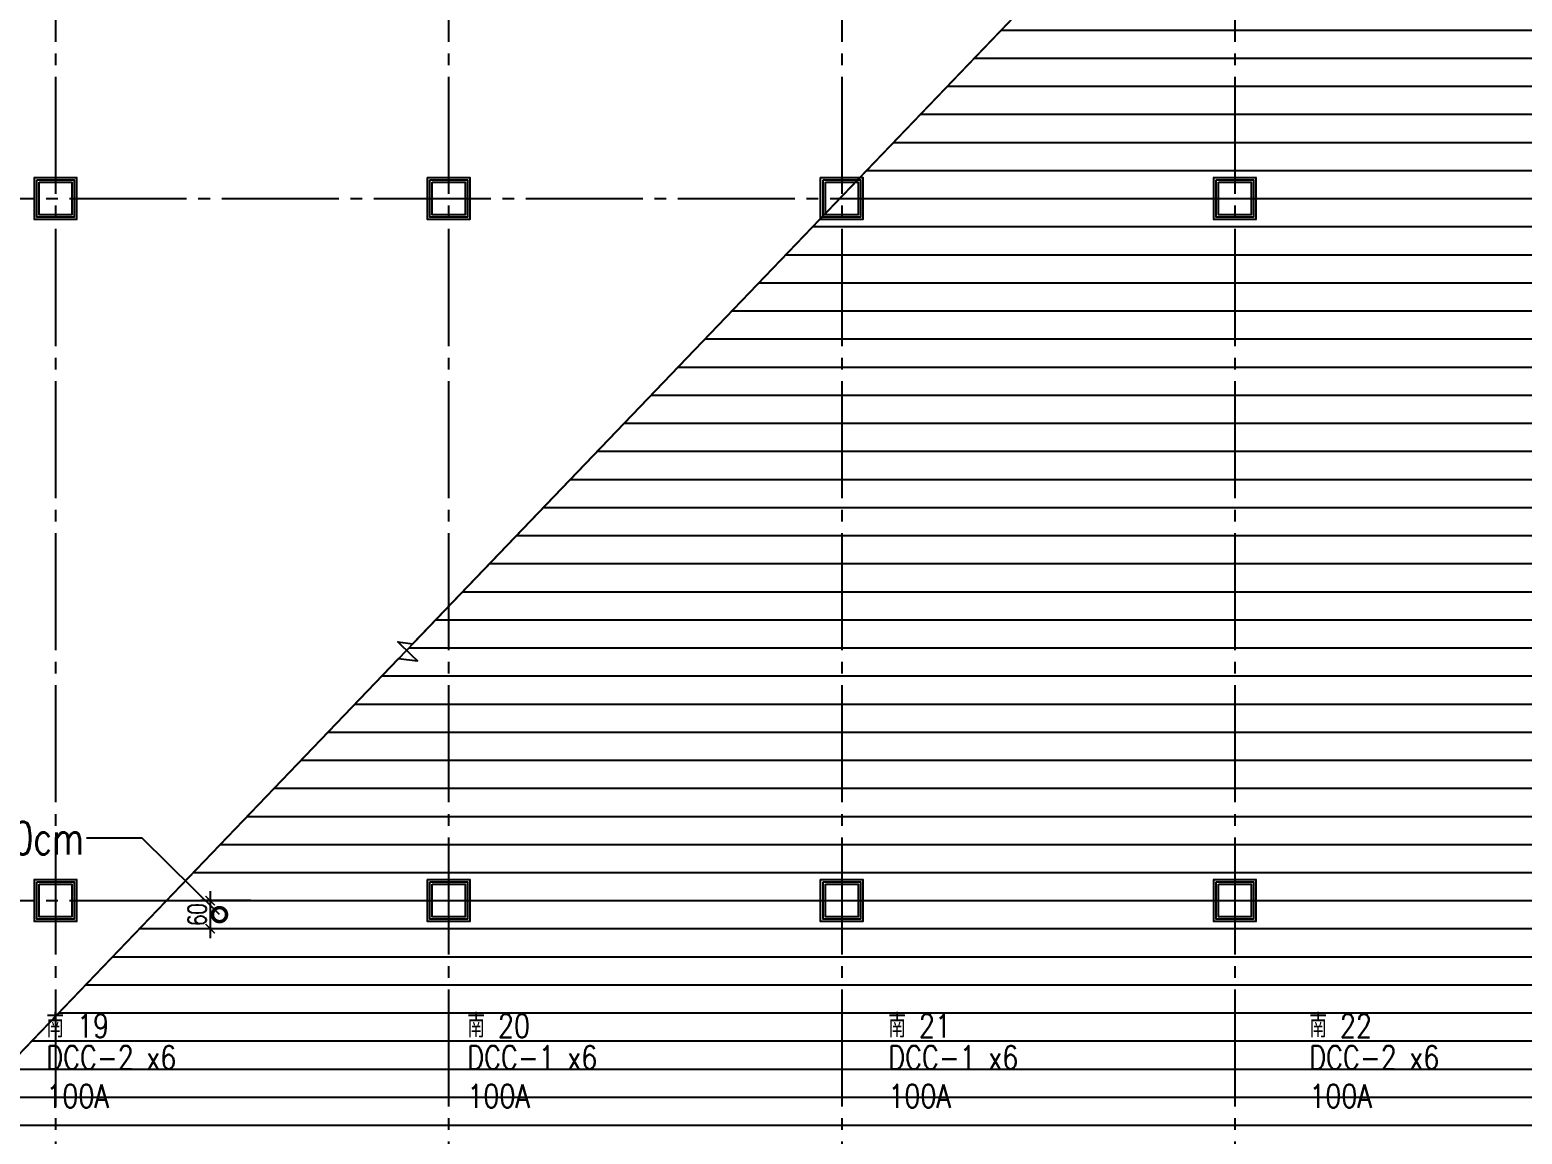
# Model space of a CAD drawing. Extents: x -18489 to 195597, y -1599 to 112111.
# Drawn here: x 16745 to 19934, y 2501 to 4861 of the extents above; entities that cross this region are included whole.
import ezdxf
from ezdxf.enums import TextEntityAlignment as Align

# ---------------------------------------------------------------- set-up
doc = ezdxf.new("R2010")
doc.units = 0
doc.header["$LTSCALE"] = 100
doc.linetypes.add('X-S-FAB-L10$0$COL-CEN-LIN', pattern=[3.25, 2.5, -0.25, 0.25, -0.25])
for name, color, linetype in [('188K-SM-03-F10-ARCH-PA-Y2257103$0$K-AREA', 53, 'Continuous'), ('188K-SM-03-F10-ARCH-PA-Y2257103$0$K-AREA-細區', 53, 'Continuous'), ('188K-SM-03-F10-ARCH-PA-Y2257103$0$K-P1S-4.2-單抗', 53, 'Continuous'), ('188K-SM-07-F10-MECH-CR PIPE-Y2257103$0$00_閥站分組', 1, 'Continuous'), ('X-S-FAB-L10$0$0-DIM-INT', 8, 'Continuous'), ('X-S-FAB-L10$0$0-DIM-TXT', 8, 'Continuous'), ('X-S-FAB-L10$0$BLOCK', 8, 'Continuous'), ('X-S-FAB-L10$0$CCL', 8, 'X-S-FAB-L10$0$COL-CEN-LIN'), ('X-S-FAB-L10$0$COL-S', 8, 'Continuous'), ('X-S-FAB-L10$0$DIM-SEC', 8, 'Continuous'), ('X-S-FAB-L10$0$PEN4', 8, 'Continuous'), ('X-S-FAB-L10$0$TXT', 8, 'Continuous')]:
    doc.layers.add(name, color=color, linetype=linetype)
doc.styles.add('188K-SM-07-F10-MECH-CR PIPE-Y2257103$0$XFM1Q20-200k$0$12P7-XCM2P10$0$AA-TXT', font='simplex.shx', dxfattribs={"bigfont": 'china.shx'})
doc.styles.add('X-S-FAB-L10$0$CHINA', font='simplex.shx', dxfattribs={"width": 0.75, "bigfont": 'chineset.shx'})
doc.styles.add('X-S-FAB-L10$0$DimStyUse', font='romans.shx', dxfattribs={"width": 0.7})
doc.styles.add('X-S-FAB-L10$0$Standard', font='', dxfattribs={"width": 0.8})
doc.styles.add('X-S-FAB-L10$0$TG_NOTE_TEXT', font='simplex.shx', dxfattribs={"width": 0.75, "bigfont": 'chineset.shx'})
doc.styles.get('X-S-FAB-L10$0$Standard').set_extended_font_data('Microsoft JhengHei')

# ---------------------------------------------------------------- blocks, each defined once
blk = doc.blocks.new('X-S-FAB-L10$0$FAB2-L05')
at = {"layer": 'X-S-FAB-L10$0$CCL'}
for p, q in [((-9360, 11005), (-9360, 0)), ((-8520, 11005), (-8520, 0)), ((-7680, 11005), (-7680, 0)), ((-6840, 11005), (-6840, 0)), ((-26880, 5220), (1210, 5220)), ((-26880, 3720), (1210, 3720))]:
    blk.add_line(p, q, dxfattribs=at)
at = {"layer": 'X-S-FAB-L10$0$COL-S'}
for points in [[(-9395, 5255), (-9325, 5255), (-9325, 5185), (-9395, 5185)], [(-8555, 5255), (-8485, 5255), (-8485, 5185), (-8555, 5185)], [(-7715, 5255), (-7645, 5255), (-7645, 5185), (-7715, 5185)], [(-6875, 5255), (-6805, 5255), (-6805, 5185), (-6875, 5185)], [(-9395, 3755), (-9325, 3755), (-9325, 3685), (-9395, 3685)], [(-8555, 3755), (-8485, 3755), (-8485, 3685), (-8555, 3685)], [(-7715, 3755), (-7645, 3755), (-7645, 3685), (-7715, 3685)], [(-6875, 3755), (-6805, 3755), (-6805, 3685), (-6875, 3685)]]:
    blk.add_lwpolyline(points, close=True, dxfattribs=at)
blk = doc.blocks.new('*U225')
blk.add_lwpolyline([(0, 0.5), (65.247, 0.5), (65.554, 0.09), (65.554, 0.3), (65.554, 0.818), (65.796, 0.5, 0.234256), (65.797, 0.5), (131.109, 0.5)], format="xyb")
blk = doc.blocks.new('X-S-FAB-L10$0$_DOTSMALL')
at = {"color": 0, "linetype": 'ByBlock', "const_width": 0.5}
blk.add_lwpolyline([(-0.0625, 0, 1), (0.0625, 0, 1)], format="xyb", close=True, dxfattribs=at)
blk = doc.blocks.new('X-S-FAB-L10$0$_ArchTick')
at = {"color": 0, "linetype": 'ByBlock', "const_width": 0.15}
blk.add_lwpolyline([(-0.5, -0.5), (0.5, 0.5)], dxfattribs=at)
blk = doc.blocks.new('X-S-FAB-L10')
at = {"layer": 'X-S-FAB-L10$0$PEN4'}
h = blk.add_hatch(dxfattribs=at)
h.set_pattern_fill('LINE', color=256, scale=480)
h.set_pattern_definition([(0, (0, 0), (0, 60), [])])
h.paths.add_polyline_path([(16745, -35), (15995, -35), (15995, 35), (15925, 35), (15925, -35), (15155, -35), (15155, 35), (15085, 35), (15085, -35), (15155, -35), (15155, -250), (13920, -250), (19914.055, 6000), (21180, 7320), (21180, 5520), (23465, 5520), (23485, 3587.5), (24315, 3587.5), (24315, 1870), (17075, 1870), (17075, 2060), (16745, 2060), (16745, -21.034)])
at = {"layer": 'DefPoints'}
blk.add_lwpolyline([(16745, -35), (15995, -35), (15995, 35), (15925, 35), (15925, -35), (15155, -35), (15155, 35), (15085, 35), (15085, -35), (15155, -35), (15155, -250), (13920, -250), (19914.055, 6000), (21180, 7320), (21180, 5520), (23465, 5520), (23485, 3587.5), (24315, 3587.5), (24315, 1870), (17075, 1870), (17075, 2060), (16745, 2060), (16745, -21.034)], close=True, dxfattribs=at)
at = {"layer": 'X-S-FAB-L10$0$0-DIM-INT'}
for p, q in [((17217.045, 3000), (17110.507, 3000)), ((17130.507, 3020), (17130.507, 2919.997)), ((17222.522, 2939.997), (17110.507, 2939.997))]:
    blk.add_line(p, q, dxfattribs=at)
at = {"layer": 'X-S-FAB-L10$0$COL-S'}
for p, q in [((16765, 4535), (16835, 4535)), ((16765, 4465), (16765, 4535)), ((16835, 4535), (16835, 4465)), ((17605, 4535), (17675, 4535)), ((17605, 4465), (17605, 4535)), ((17675, 4535), (17675, 4465)), ((18445, 4535), (18515, 4535)), ((18445, 4465), (18445, 4535)), ((18515, 4535), (18515, 4465)), ((19285, 4535), (19355, 4535)), ((19285, 4465), (19285, 4535)), ((19355, 4535), (19355, 4465)), ((16835, 4465), (16765, 4465)), ((17675, 4465), (17605, 4465)), ((18515, 4465), (18445, 4465)), ((19355, 4465), (19285, 4465)), ((16765, 3035), (16835, 3035)), ((16765, 2965), (16765, 3035)), ((16835, 3035), (16835, 2965)), ((17605, 3035), (17675, 3035)), ((17605, 2965), (17605, 3035)), ((17675, 3035), (17675, 2965)), ((18445, 3035), (18515, 3035)), ((18445, 2965), (18445, 3035)), ((18515, 3035), (18515, 2965)), ((19285, 3035), (19355, 3035)), ((19285, 2965), (19285, 3035)), ((19355, 3035), (19355, 2965)), ((16835, 2965), (16765, 2965)), ((17675, 2965), (17605, 2965)), ((18515, 2965), (18445, 2965)), ((19355, 2965), (19285, 2965))]:
    blk.add_line(p, q, dxfattribs=at)
at = {"layer": 'X-S-FAB-L10$0$TXT', "linetype": 'ByBlock', "lineweight": -2}
blk.add_line((16985.203, 3133.127), (16865.908, 3133.127), dxfattribs=at)
blk.add_lwpolyline([(17150.34, 2969.998), (16985.203, 3133.127)], dxfattribs=at)
at = {"layer": 'X-S-FAB-L10$0$0-DIM-INT', "xscale": 20, "yscale": 20, "zscale": 20}
for p, rotation in [((17130.507, 3000), 90), ((17130.507, 2939.997), 270)]:
    blk.add_blockref('X-S-FAB-L10$0$_ArchTick', p, dxfattribs=dict(at, rotation=rotation))
at = {"layer": 'X-S-FAB-L10$0$BLOCK'}
blk.add_blockref('X-S-FAB-L10$0$FAB2-L05', (26160, -720), dxfattribs=at)
at = {"layer": 'X-S-FAB-L10$0$DIM-SEC', "xscale": 79.99999999999999, "yscale": 79.99999999999999, "zscale": 79.99999999999999, "rotation": 46.19751215650524}
blk.add_blockref('*U225', (13948.869, -277.687), dxfattribs=at)
at = {"layer": 'X-S-FAB-L10$0$TXT', "lineweight": -2, "xscale": 60, "yscale": 60, "zscale": 60, "rotation": 315.3504821296725}
blk.add_blockref('X-S-FAB-L10$0$_DOTSMALL', (17150.34, 2969.998), dxfattribs=at)
at = {"style": 'X-S-FAB-L10$0$TG_NOTE_TEXT', "width": 0.5, "flags": 1}
for p in [(7463.301, 9020), (18268.251, 8649), (11197.77, 4800.167), (16485.801, 4800.167), (25420.27, 2635), (13360, 320.001, 0), (7463.301, -33.333)]:
    blk.add_attdef('WH', text='', height=20, dxfattribs=at).set_placement(p, align=Align.BOTTOM_LEFT)
at = {"width": 0.5}
for style, p in [('X-S-FAB-L10$0$TG_NOTE_TEXT', (7585, 9020)), ('X-S-FAB-L10$0$TG_NOTE_TEXT', (18389.95, 8649)), ('X-S-FAB-L10$0$TG_NOTE_TEXT', (11117.5, 4813.5)), ('X-S-FAB-L10$0$TG_NOTE_TEXT', (16607.5, 4813.5)), ('X-S-FAB-L10$0$TG_NOTE_TEXT', (25350, 2635)), ('X-S-FAB-L10$0$Standard', (13129.375, 325.001, 0)), ('X-S-FAB-L10$0$TG_NOTE_TEXT', (7585, -20))]:
    blk.add_attdef('DESC', text='', height=10, dxfattribs=dict(at, style=style)).set_placement(p, align=Align.BOTTOM_LEFT)
for tag, style, p in [('TYPE', 'X-S-FAB-L10$0$TG_NOTE_TEXT', (7619.286, 9020)), ('NO', 'X-S-FAB-L10$0$TG_NOTE_TEXT', (7650.095, 9020)), ('TYPE', 'X-S-FAB-L10$0$TG_NOTE_TEXT', (18424.236, 8649)), ('NO', 'X-S-FAB-L10$0$TG_NOTE_TEXT', (18455.045, 8649)), ('NO', 'X-S-FAB-L10$0$TG_NOTE_TEXT', (11088.595, 4813.5)), ('TYPE', 'X-S-FAB-L10$0$TG_NOTE_TEXT', (11151.786, 4813.5)), ('TYPE', 'X-S-FAB-L10$0$TG_NOTE_TEXT', (16641.786, 4813.5)), ('NO', 'X-S-FAB-L10$0$TG_NOTE_TEXT', (16672.595, 4813.5)), ('NO', 'X-S-FAB-L10$0$TG_NOTE_TEXT', (25313, 2635)), ('TYPE', 'X-S-FAB-L10$0$TG_NOTE_TEXT', (25350, 2635)), ('NO', 'X-S-FAB-L10$0$Standard', (13100, 320.001, 0)), ('TYPE', 'X-S-FAB-L10$0$Standard', (13129.375, 320.001, 0)), ('TYPE', 'X-S-FAB-L10$0$TG_NOTE_TEXT', (7619.286, -20)), ('NO', 'X-S-FAB-L10$0$TG_NOTE_TEXT', (7650.095, -20))]:
    blk.add_attdef(tag, text='', height=10, dxfattribs=dict(at, style=style)).set_placement(p, align=Align.BOTTOM_RIGHT)
at = {"style": 'X-S-FAB-L10$0$TG_NOTE_TEXT', "width": 0.5, "flags": 1}
for rotation, p in [(180, (43, 7480)), (180, (943, 7480)), (90, (24310, 3717.77)), (270, (17080, 1711.699))]:
    blk.add_attdef('WH', text='', height=20, rotation=rotation, dxfattribs=at).set_placement(p, align=Align.BOTTOM_LEFT)
at = {"width": 0.5}
for rotation, style, p in [(180, 'X-S-FAB-L10$0$Standard', (317.625, 7480)), (180, 'X-S-FAB-L10$0$Standard', (1217.625, 7480)), (90, 'X-S-FAB-L10$0$TG_NOTE_TEXT', (24310, 3647.5)), (270, 'X-S-FAB-L10$0$TG_NOTE_TEXT', (17080, 1605))]:
    blk.add_attdef('DESC', text='', height=10, rotation=rotation, dxfattribs=dict(at, style=style)).set_placement(p, align=Align.BOTTOM_LEFT)
for tag, rotation, style, p in [('TYPE', 180, 'X-S-FAB-L10$0$Standard', (317.625, 7480)), ('NO', 180, 'X-S-FAB-L10$0$Standard', (347, 7480)), ('TYPE', 180, 'X-S-FAB-L10$0$Standard', (1217.625, 7480)), ('NO', 180, 'X-S-FAB-L10$0$Standard', (1247, 7480)), ('TYPE', 90, 'X-S-FAB-L10$0$TG_NOTE_TEXT', (24310, 3647.5)), ('NO', 90, 'X-S-FAB-L10$0$TG_NOTE_TEXT', (24310, 3610.5)), ('TYPE', 270, 'X-S-FAB-L10$0$TG_NOTE_TEXT', (17080, 1605)), ('NO', 270, 'X-S-FAB-L10$0$TG_NOTE_TEXT', (17080, 1573))]:
    blk.add_attdef(tag, text='', height=10, rotation=rotation, dxfattribs=dict(at, style=style)).set_placement(p, align=Align.BOTTOM_RIGHT)
at = {"layer": 'X-S-FAB-L10$0$0-DIM-INT', "insert": (17102.507, 2969.998), "char_height": 40, "attachment_point": 5, "rotation": 90, "style": 'X-S-FAB-L10$0$DimStyUse'}
blk.add_mtext('\\A1;60', dxfattribs=at)
at = {"layer": 'X-S-FAB-L10$0$0-DIM-TXT', "style": 'X-S-FAB-L10$0$CHINA', "width": 0.75}
for p in [(667.414, 7855.1, -2689.4), (22627.353, 6728.814), (25644.722, 6728.814), (24778.787, 5569.051), (1118.252, 4980), (417.801, 4594.623), (22927.43, 4330.122), (23874.84, 4355), (23749.869, 3901.367), (417.801, 3765.236), (1118.252, 3730), (417.801, 3115.79), (536.882, 2227.832), (16908.994, 1782.652), (888.445, 880.466), (16977.43, 750), (18878.841, 750), (25641.221, 553.233), (21364.03, 526.894)]:
    blk.add_attdef('HIG', text='', height=80, dxfattribs=at).set_placement(p, align=Align.MIDDLE_LEFT)
at = {"layer": 'X-S-FAB-L10$0$TXT', "insert": (16860.574, 3168.598), "char_height": 70, "width": 1147.79839, "attachment_point": 3, "line_spacing_factor": 1.2, "style": 'X-S-FAB-L10$0$CHINA'}
blk.add_mtext('密集鋼梁+高架地板 鋼梁中心間距60cm', dxfattribs=at)
blk = doc.blocks.new('188K-SM-07-F10-MECH-CR PIPE-Y2257103')
at = {"layer": '188K-SM-07-F10-MECH-CR PIPE-Y2257103$0$00_閥站分組', "style": '188K-SM-07-F10-MECH-CR PIPE-Y2257103$0$XFM1Q20-200k$0$12P7-XCM2P10$0$AA-TXT', "width": 0.8}
for s, p in [('南 19', (16780.177, 2732.466)), ('南 20', (17679.841, 2732.466)), ('南 21', (18579.505, 2732.466)), ('南 22', (19479.168, 2732.466)), ('DCC-2 x6', (16780.177, 2664.965)), ('DCC-1 x6', (17679.841, 2664.965)), ('DCC-1 x6', (18579.505, 2664.965)), ('DCC-2 x6', (19479.168, 2664.965)), ('100A', (16780.177, 2582.322)), ('100A', (17679.841, 2582.322)), ('100A', (18579.505, 2582.322)), ('100A', (19479.168, 2582.322))]:
    blk.add_text(s, height=50, dxfattribs=at).set_placement(p, align=Align.MIDDLE_LEFT)
blk = doc.blocks.new('188K-SM-03-F10-ARCH-PA-Y2257103')
at = {"layer": '188K-SM-03-F10-ARCH-PA-Y2257103$0$K-AREA', "color": 1, "const_width": 3}
for points in [[(16755, 4545), (16845, 4545), (16845, 4455), (16755, 4455)], [(17595, 4545), (17685, 4545), (17685, 4455), (17595, 4455)], [(18435, 4545), (18525, 4545), (18525, 4455), (18435, 4455)], [(19275, 4545), (19365, 4545), (19365, 4455), (19275, 4455)], [(16755, 3045), (16845, 3045), (16845, 2955), (16755, 2955)], [(17595, 3045), (17685, 3045), (17685, 2955), (17595, 2955)], [(18435, 3045), (18525, 3045), (18525, 2955), (18435, 2955)], [(19275, 3045), (19365, 3045), (19365, 2955), (19275, 2955)]]:
    blk.add_lwpolyline(points, close=True, dxfattribs=at)
at = {"layer": '188K-SM-03-F10-ARCH-PA-Y2257103$0$K-AREA-細區', "const_width": 1}
for points in [[(16755, 4545), (16845, 4545), (16845, 4455), (16755, 4455)], [(17595, 4545), (17685, 4545), (17685, 4455), (17595, 4455)], [(18435, 4545), (18525, 4545), (18525, 4455), (18435, 4455)], [(19275, 4545), (19365, 4545), (19365, 4455), (19275, 4455)], [(16755, 3045), (16845, 3045), (16845, 2955), (16755, 2955)], [(17595, 3045), (17685, 3045), (17685, 2955), (17595, 2955)], [(18435, 3045), (18525, 3045), (18525, 2955), (18435, 2955)], [(19275, 3045), (19365, 3045), (19365, 2955), (19275, 2955)]]:
    blk.add_lwpolyline(points, close=True, dxfattribs=at)
at = {"layer": '188K-SM-03-F10-ARCH-PA-Y2257103$0$K-P1S-4.2-單抗'}
for points in [[(16755, 4545), (16845, 4545), (16845, 4455), (16755, 4455)], [(16760, 4540), (16840, 4540), (16840, 4460), (16760, 4460)], [(17595, 4545), (17685, 4545), (17685, 4455), (17595, 4455)], [(17600, 4540), (17680, 4540), (17680, 4460), (17600, 4460)], [(18435, 4545), (18525, 4545), (18525, 4455), (18435, 4455)], [(18440, 4540), (18520, 4540), (18520, 4460), (18440, 4460)], [(19275, 4545), (19365, 4545), (19365, 4455), (19275, 4455)], [(19280, 4540), (19360, 4540), (19360, 4460), (19280, 4460)], [(16755, 3045), (16845, 3045), (16845, 2955), (16755, 2955)], [(16760, 3040), (16840, 3040), (16840, 2960), (16760, 2960)], [(17595, 3045), (17685, 3045), (17685, 2955), (17595, 2955)], [(17600, 3040), (17680, 3040), (17680, 2960), (17600, 2960)], [(18435, 3045), (18525, 3045), (18525, 2955), (18435, 2955)], [(18440, 3040), (18520, 3040), (18520, 2960), (18440, 2960)], [(19275, 3045), (19365, 3045), (19365, 2955), (19275, 2955)], [(19280, 3040), (19360, 3040), (19360, 2960), (19280, 2960)]]:
    blk.add_lwpolyline(points, close=True, dxfattribs=at)

msp = doc.modelspace()

# ---------------------------------------------------------------- block references
msp.add_blockref('X-S-FAB-L10', (0, 0))

# ---------------------------------------------------------------- next in the draw order: block references
msp.add_blockref('188K-SM-07-F10-MECH-CR PIPE-Y2257103', (0, 0))

# ---------------------------------------------------------------- next in the draw order: block references
msp.add_blockref('188K-SM-03-F10-ARCH-PA-Y2257103', (0, 0))

doc.saveas('drawing.dxf')
